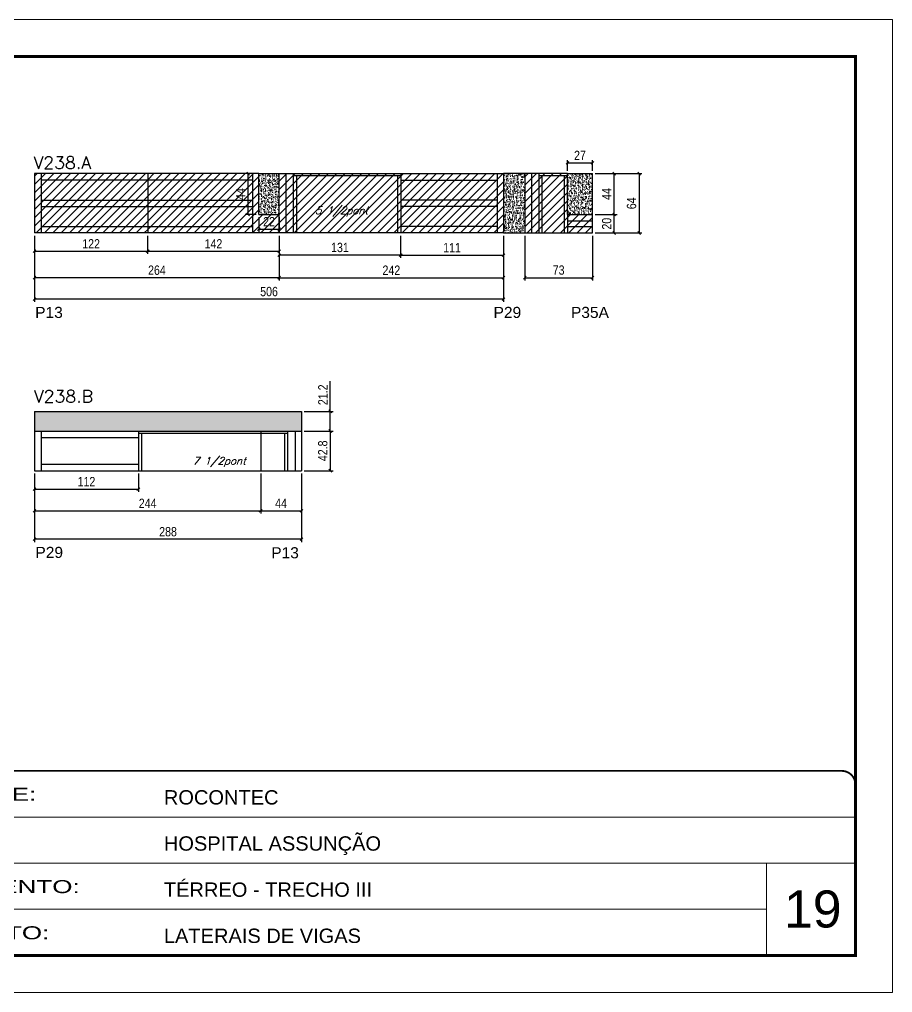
# Model space of a CAD drawing. Extents: x 137137 to 143418, y 10464 to 34486.
# Drawn here: x 140864 to 141806, y 28841 to 29891 of the extents above; entities that cross this region are included whole.
import ezdxf

# ---------------------------------------------------------------- set-up
doc = ezdxf.new("R2010")
doc.units = 0
doc.linetypes.add('CONTINUO', pattern=[0])
doc.linetypes.add('DASHED', pattern=[0.75, 0.5, -0.25])
for name, color, linetype in [('5', 5, 'Continuous'), ('COTA', 241, 'Continuous'), ('Painéis', 200, 'Continuous'), ('SARR_2.2x7', 40, 'Continuous'), ('SARR_3.5x7', 81, 'Continuous'), ('texto', 7, 'Continuous')]:
    doc.layers.add(name, color=color, linetype=linetype)
for name, color, linetype, lineweight in [('CARIMBO', 255, 'Continuous', 9), ('Folhas', 255, 'Continuous', 9), ('Hachura', 251, 'Continuous', 9), ('SARRAFO DE PRESSAO', 251, 'DASHED', 9), ('Texto Seção', 7, 'Continuous', 15)]:
    doc.layers.add(name, color=color, linetype=linetype, lineweight=lineweight)
doc.styles.add('ARIAL', font='arial.ttf')
doc.styles.add('COTA TECNICA', font='techl___.ttf', dxfattribs={"height": 10})
doc.styles.add('REGUA-120', font='ROMANS.shx', dxfattribs={"height": 15})
doc.styles.add('Romans', font='romans.shx')
doc.styles.get("Standard").update_dxf_attribs({"font": 'arial.ttf'})
doc.styles.add('Tecnologia', font='')
doc.styles.get('Tecnologia').set_extended_font_data('Forgotten Futurist')
doc.dimstyles.new('PAINEL', dxfattribs={"dimtxt": 10, "dimasz": 3, "dimexe": 3, "dimexo": 3, "dimgap": 3, "dimtad": 1, "dimdec": 1, "dimzin": 12, "dimdsep": 46, "dimtxsty": 'COTA TECNICA', "dimblk1": 'OBLIQUE', "dimblk2": 'OBLIQUE', "dimsah": 1, "dimcen": 0.9, "dimclrd": 4, "dimclre": 4, "dimclrt": 240, "dimadec": 1, "dimazin": 3, "dimtfac": 1, "dimtdec": 1, "dimtmove": 0, "dimatfit": 3, "dimfxl": 1, "dimtolj": 1, "dimtzin": 12, "dimarcsym": 0})
pattern_1 = [(50, (7414.4093, -1385.253), (5.46554007, -0.47817257), [0.5715, -6.2865]), (355, (7414.4093, -1385.253), (-1.05730264, 5.73170536), [0.4572, -5.02921753]), (100.4514447, (7414.865, -1385.293), (4.40823741, 5.25353256), [0.48570026, -5.34270734]), (46.1842, (7414.409, -1383.729), (8.13237123, -1.26126984), [0.85725, -9.42975]), (96.6355576, (7415.087, -1383.834), (7.122124, 7.42278374), [0.7285507, -8.01406824]), (351.184151, (7414.409, -1383.729), (7.122124, 7.42278374), [0.685799, -7.54379196]), (21, (7415.1713, -1384.11), (4.54843174, -3.06795595), [0.5715, -6.2865]), (326, (7415.1713, -1384.11), (1.85406085, 5.52563898), [0.4572, -5.0292]), (71.451445, (7415.5504, -1384.3657), (6.40249258, 2.45768307), [0.48570026, -5.34269813]), (37.5, (7414.4093, -1385.253), (0.092658098, 2.536651166), [0, -4.96824, 0, -5.1054, 0, -5.04825]), (7.5, (7414.4093, -1385.253), (2.004589875, 3.005417245), [0, -2.91084, 0, -4.85394, 0, -1.92405]), (327.5, (7412.71, -1385.253), (4.067717855, -0.17186232), [0, -1.905, 0, -5.9436, 0, -7.8867]), (317.5, (7411.948, -1385.253), (4.44387544, 0.76279473), [0, -2.4765, 0, -3.94716, 0, -5.6007])]
pattern_2 = [(45, (-1598.5, -62.987), (-4.49012806, 4.49012806), [])]

# ---------------------------------------------------------------- blocks, each defined once
blk = doc.blocks.new('9999999999')
at = {"color": 30, "linetype": 'CONTINUO'}
for p, q in [((98564.6, 34379.6), (99584, 34379.6)), ((98564.6, 34329.8), (99488, 34329.8)), ((99584, 34329.8), (99488, 34329.8)), ((99488, 34329.8), (99488, 34230.2)), ((98564.6, 34280), (99488, 34280))]:
    blk.add_line(p, q, dxfattribs=at)
at = {"color": 30, "linetype": 'CONTINUO', "const_width": 2}
blk.add_lwpolyline([(99584, 34230.2), (99584, 34414.4, 0.414214), (99569, 34429.4), (98229, 34429.4, 0.414214), (98214, 34414.4), (98214, 34245.2, 0.414214), (98229, 34230.2), (99584, 34230.2)], format="xyb", dxfattribs=at)
at = {"layer": 'Folhas'}
blk.add_lwpolyline([(98139, 34190.2), (99624, 34190.2), (99624, 35240.2), (98139, 35240.2)], close=True, dxfattribs=at)
at = {"layer": 'Folhas', "color": 30, "const_width": 3}
blk.add_lwpolyline([(98214, 34230.2), (99584, 34230.2), (99584, 35200.2), (98214, 35200.2)], close=True, dxfattribs=at)
at = {"color": 7, "linetype": 'Continuous', "ltscale": 5, "style": 'ARIAL'}
for s, height, p in [('ROCONTEC', 15.48, (98837.7, 34393.1)), ('HOSPITAL ASSUNÇÃO', 15.483, (98837.7, 34343.3)), ('TÉRREO - TRECHO III', 15.483, (98837.7, 34293.5)), ('LATERAIS DE VIGAS', 15.483, (98837.7, 34243.7))]:
    blk.add_text(s, height=height, dxfattribs=at).set_placement(p)
at = {"layer": 'Folhas', "color": 7, "style": 'Tecnologia', "width": 1.5}
for s, p in [('CLIENTE:', (98573.7, 34397.2)), ('PAVIMENTO:', (98573.7, 34297.5)), ('PROJETO:', (98573.7, 34247.7))]:
    blk.add_text(s, height=14, dxfattribs=at).set_placement(p)
blk = doc.blocks.new('_Oblique')
at = {"color": 0, "linetype": 'ByBlock', "lineweight": -2}
blk.add_line((-0.5, -0.5), (0.5, 0.5), dxfattribs=at)
blk = doc.blocks.new('*D5658')
at = {"layer": 'COTA', "color": 4, "linetype": 'ByBlock', "lineweight": -2, "transparency": 16777216}
for p, q in [((140880, 29658.1), (140880, 29609.8)), ((141144, 29658.1), (141144, 29609.8)), ((141144, 29612.8), (140880, 29612.8))]:
    blk.add_line(p, q, dxfattribs=at)
at = {"layer": 'Defpoints', "color": 0, "linetype": 'ByBlock', "transparency": 16777216}
for p in [(140880, 29661.1), (141144, 29661.1), (140880, 29612.8)]:
    blk.add_point(p, dxfattribs=at)
at = {"layer": 'COTA', "color": 4, "linetype": 'ByBlock', "lineweight": -2, "transparency": 16777216, "xscale": 3, "yscale": 3, "zscale": 3, "rotation": 180}
blk.add_blockref('_Oblique', (140880, 29612.8), dxfattribs=at)
at = {"layer": 'COTA', "color": 4, "linetype": 'ByBlock', "lineweight": -2, "transparency": 16777216, "xscale": 3, "yscale": 3, "zscale": 3}
blk.add_blockref('_Oblique', (141144, 29612.8), dxfattribs=at)
at = {"layer": 'COTA', "color": 240, "linetype": 'ByBlock', "transparency": 16777216, "insert": (141012, 29620.9), "char_height": 10, "attachment_point": 5, "style": 'COTA TECNICA'}
blk.add_mtext('\\A1;264', dxfattribs=at)
blk = doc.blocks.new('*D5659')
at = {"layer": 'COTA', "color": 4, "linetype": 'ByBlock', "lineweight": -2, "transparency": 16777216}
for p, q in [((141144, 29658.1), (141144, 29609.8)), ((141386, 29658.1), (141386, 29609.8)), ((141144, 29612.8), (141386, 29612.8))]:
    blk.add_line(p, q, dxfattribs=at)
at = {"layer": 'Defpoints', "color": 0, "linetype": 'ByBlock', "transparency": 16777216}
for p in [(141144, 29661.1), (141386, 29661.1), (141386, 29612.8)]:
    blk.add_point(p, dxfattribs=at)
at = {"layer": 'COTA', "color": 4, "linetype": 'ByBlock', "lineweight": -2, "transparency": 16777216, "xscale": 3, "yscale": 3, "zscale": 3, "rotation": 180}
blk.add_blockref('_Oblique', (141144, 29612.8), dxfattribs=at)
at = {"layer": 'COTA', "color": 4, "linetype": 'ByBlock', "lineweight": -2, "transparency": 16777216, "xscale": 3, "yscale": 3, "zscale": 3}
blk.add_blockref('_Oblique', (141386, 29612.8), dxfattribs=at)
at = {"layer": 'COTA', "color": 240, "linetype": 'ByBlock', "transparency": 16777216, "insert": (141265, 29620.9), "char_height": 10, "attachment_point": 5, "style": 'COTA TECNICA'}
blk.add_mtext('\\A1;242', dxfattribs=at)
blk = doc.blocks.new('*D5660')
at = {"layer": 'COTA', "color": 4, "linetype": 'ByBlock', "lineweight": -2, "transparency": 16777216}
for p, q in [((141409, 29658.1), (141409, 29609.8)), ((141482, 29658.1), (141482, 29609.8)), ((141409, 29612.8), (141482, 29612.8))]:
    blk.add_line(p, q, dxfattribs=at)
at = {"layer": 'Defpoints', "color": 0, "linetype": 'ByBlock', "transparency": 16777216}
for p in [(141409, 29661.1), (141482, 29661.1), (141482, 29612.8)]:
    blk.add_point(p, dxfattribs=at)
at = {"layer": 'COTA', "color": 4, "linetype": 'ByBlock', "lineweight": -2, "transparency": 16777216, "xscale": 3, "yscale": 3, "zscale": 3, "rotation": 180}
blk.add_blockref('_Oblique', (141409, 29612.8), dxfattribs=at)
at = {"layer": 'COTA', "color": 4, "linetype": 'ByBlock', "lineweight": -2, "transparency": 16777216, "xscale": 3, "yscale": 3, "zscale": 3}
blk.add_blockref('_Oblique', (141482, 29612.8), dxfattribs=at)
at = {"layer": 'COTA', "color": 240, "linetype": 'ByBlock', "transparency": 16777216, "insert": (141445.5, 29621), "char_height": 10, "attachment_point": 5, "style": 'COTA TECNICA'}
blk.add_mtext('\\A1;73', dxfattribs=at)
blk = doc.blocks.new('*D5661')
at = {"layer": 'COTA', "color": 4, "linetype": 'ByBlock', "lineweight": -2, "transparency": 16777216}
for p, q in [((141485, 29681.1), (141508.5, 29681.1)), ((141505.5, 29661.1), (141505.5, 29681.1)), ((141485, 29661.1), (141508.5, 29661.1))]:
    blk.add_line(p, q, dxfattribs=at)
at = {"layer": 'Defpoints', "color": 0, "linetype": 'ByBlock', "transparency": 16777216}
for p in [(141482, 29681.1), (141505.5, 29681.1), (141482, 29661.1)]:
    blk.add_point(p, dxfattribs=at)
at = {"layer": 'COTA', "color": 4, "linetype": 'ByBlock', "lineweight": -2, "transparency": 16777216, "xscale": 3, "yscale": 3, "zscale": 3}
for p, rotation in [((141505.5, 29681.1), 90), ((141505.5, 29661.1), 270)]:
    blk.add_blockref('_Oblique', p, dxfattribs=dict(at, rotation=rotation))
at = {"layer": 'COTA', "color": 240, "linetype": 'ByBlock', "transparency": 16777216, "insert": (141497.4, 29671.1), "char_height": 10, "attachment_point": 5, "rotation": 90, "style": 'COTA TECNICA'}
blk.add_mtext('\\A1;20', dxfattribs=at)
blk = doc.blocks.new('*D5662')
at = {"layer": 'COTA', "color": 4, "linetype": 'ByBlock', "lineweight": -2, "transparency": 16777216}
for p, q in [((141455, 29728.1), (141455, 29739.8)), ((141455, 29736.8), (141482, 29736.8)), ((141482, 29728.1), (141482, 29739.8))]:
    blk.add_line(p, q, dxfattribs=at)
at = {"layer": 'Defpoints', "color": 0, "linetype": 'ByBlock', "transparency": 16777216}
for p in [(141482, 29736.8), (141455, 29725.1), (141482, 29725.1)]:
    blk.add_point(p, dxfattribs=at)
at = {"layer": 'COTA', "color": 4, "linetype": 'ByBlock', "lineweight": -2, "transparency": 16777216, "xscale": 3, "yscale": 3, "zscale": 3, "rotation": 180}
blk.add_blockref('_Oblique', (141455, 29736.8), dxfattribs=at)
at = {"layer": 'COTA', "color": 4, "linetype": 'ByBlock', "lineweight": -2, "transparency": 16777216, "xscale": 3, "yscale": 3, "zscale": 3}
blk.add_blockref('_Oblique', (141482, 29736.8), dxfattribs=at)
at = {"layer": 'COTA', "color": 240, "linetype": 'ByBlock', "transparency": 16777216, "insert": (141468.5, 29744.8), "char_height": 10, "attachment_point": 5, "style": 'COTA TECNICA'}
blk.add_mtext('\\A1;27', dxfattribs=at)
blk = doc.blocks.new('*D5663')
at = {"layer": 'COTA', "color": 4, "linetype": 'ByBlock', "lineweight": -2, "transparency": 16777216}
for p, q in [((141485, 29725.1), (141508.5, 29725.1)), ((141505.5, 29681.1), (141505.5, 29725.1)), ((141485, 29681.1), (141508.5, 29681.1))]:
    blk.add_line(p, q, dxfattribs=at)
at = {"layer": 'Defpoints', "color": 0, "linetype": 'ByBlock', "transparency": 16777216}
for p in [(141482, 29725.1), (141505.5, 29725.1), (141482, 29681.1)]:
    blk.add_point(p, dxfattribs=at)
at = {"layer": 'COTA', "color": 4, "linetype": 'ByBlock', "lineweight": -2, "transparency": 16777216, "xscale": 3, "yscale": 3, "zscale": 3}
for p, rotation in [((141505.5, 29725.1), 90), ((141505.5, 29681.1), 270)]:
    blk.add_blockref('_Oblique', p, dxfattribs=dict(at, rotation=rotation))
at = {"layer": 'COTA', "color": 240, "linetype": 'ByBlock', "transparency": 16777216, "insert": (141497.4, 29703.1), "char_height": 10, "attachment_point": 5, "rotation": 90, "style": 'COTA TECNICA'}
blk.add_mtext('\\A1;44', dxfattribs=at)
blk = doc.blocks.new('*D5664')
at = {"layer": 'COTA', "color": 4, "linetype": 'ByBlock', "lineweight": -2, "transparency": 16777216}
for p, q in [((141485, 29725.1), (141535.3, 29725.1)), ((141532.3, 29725.1), (141532.3, 29661.1)), ((141485, 29661.1), (141535.3, 29661.1))]:
    blk.add_line(p, q, dxfattribs=at)
at = {"layer": 'Defpoints', "color": 0, "linetype": 'ByBlock', "transparency": 16777216}
for p in [(141482, 29725.1), (141482, 29661.1), (141532.3, 29661.1)]:
    blk.add_point(p, dxfattribs=at)
at = {"layer": 'COTA', "color": 4, "linetype": 'ByBlock', "lineweight": -2, "transparency": 16777216, "xscale": 3, "yscale": 3, "zscale": 3}
for p, rotation in [((141532.3, 29725.1), 90), ((141532.3, 29661.1), 270)]:
    blk.add_blockref('_Oblique', p, dxfattribs=dict(at, rotation=rotation))
at = {"layer": 'COTA', "color": 240, "linetype": 'ByBlock', "transparency": 16777216, "insert": (141524.2, 29693.1), "char_height": 10, "attachment_point": 5, "rotation": 90, "style": 'COTA TECNICA'}
blk.add_mtext('\\A1;64', dxfattribs=at)
blk = doc.blocks.new('*D5875')
at = {"layer": 'COTA', "color": 4, "linetype": 'ByBlock', "lineweight": -2, "transparency": 16777216}
for p, q in [((140880, 29658.1), (140880, 29638.4)), ((141002, 29658.1), (141002, 29638.4)), ((140880, 29641.4), (141002, 29641.4))]:
    blk.add_line(p, q, dxfattribs=at)
at = {"layer": 'Defpoints', "color": 0, "linetype": 'ByBlock', "transparency": 16777216}
for p in [(140880, 29661.1), (141002, 29661.1), (141002, 29641.4)]:
    blk.add_point(p, dxfattribs=at)
at = {"layer": 'COTA', "color": 4, "linetype": 'ByBlock', "lineweight": -2, "transparency": 16777216, "xscale": 3, "yscale": 3, "zscale": 3, "rotation": 180}
blk.add_blockref('_Oblique', (140880, 29641.4), dxfattribs=at)
at = {"layer": 'COTA', "color": 4, "linetype": 'ByBlock', "lineweight": -2, "transparency": 16777216, "xscale": 3, "yscale": 3, "zscale": 3}
blk.add_blockref('_Oblique', (141002, 29641.4), dxfattribs=at)
at = {"layer": 'COTA', "color": 240, "linetype": 'ByBlock', "transparency": 16777216, "insert": (140941, 29649.4), "char_height": 10, "attachment_point": 5, "style": 'COTA TECNICA'}
blk.add_mtext('\\A1;122', dxfattribs=at)
blk = doc.blocks.new('*D5876')
at = {"layer": 'COTA', "color": 4, "linetype": 'ByBlock', "lineweight": -2, "transparency": 16777216}
for p, q in [((141002, 29658.1), (141002, 29638.4)), ((141144, 29658.1), (141144, 29638.4)), ((141002, 29641.4), (141144, 29641.4))]:
    blk.add_line(p, q, dxfattribs=at)
at = {"layer": 'Defpoints', "color": 0, "linetype": 'ByBlock', "transparency": 16777216}
for p in [(141002, 29661.1), (141144, 29661.1), (141144, 29641.4)]:
    blk.add_point(p, dxfattribs=at)
at = {"layer": 'COTA', "color": 4, "linetype": 'ByBlock', "lineweight": -2, "transparency": 16777216, "xscale": 3, "yscale": 3, "zscale": 3, "rotation": 180}
blk.add_blockref('_Oblique', (141002, 29641.4), dxfattribs=at)
at = {"layer": 'COTA', "color": 4, "linetype": 'ByBlock', "lineweight": -2, "transparency": 16777216, "xscale": 3, "yscale": 3, "zscale": 3}
blk.add_blockref('_Oblique', (141144, 29641.4), dxfattribs=at)
at = {"layer": 'COTA', "color": 240, "linetype": 'ByBlock', "transparency": 16777216, "insert": (141073, 29649.4), "char_height": 10, "attachment_point": 5, "style": 'COTA TECNICA'}
blk.add_mtext('\\A1;142', dxfattribs=at)
blk = doc.blocks.new('*D5877')
at = {"layer": 'COTA', "color": 4, "linetype": 'ByBlock', "lineweight": -2, "transparency": 16777216}
for p, q in [((141275, 29658.1), (141275, 29634.2)), ((141386, 29658.1), (141386, 29634.2)), ((141275, 29637.2), (141386, 29637.2))]:
    blk.add_line(p, q, dxfattribs=at)
at = {"layer": 'Defpoints', "color": 0, "linetype": 'ByBlock', "transparency": 16777216}
for p in [(141275, 29661.1), (141386, 29661.1), (141386, 29637.2)]:
    blk.add_point(p, dxfattribs=at)
at = {"layer": 'COTA', "color": 4, "linetype": 'ByBlock', "lineweight": -2, "transparency": 16777216, "xscale": 3, "yscale": 3, "zscale": 3, "rotation": 180}
blk.add_blockref('_Oblique', (141275, 29637.2), dxfattribs=at)
at = {"layer": 'COTA', "color": 4, "linetype": 'ByBlock', "lineweight": -2, "transparency": 16777216, "xscale": 3, "yscale": 3, "zscale": 3}
blk.add_blockref('_Oblique', (141386, 29637.2), dxfattribs=at)
at = {"layer": 'COTA', "color": 240, "linetype": 'ByBlock', "transparency": 16777216, "insert": (141330.5, 29645.3), "char_height": 10, "attachment_point": 5, "style": 'COTA TECNICA'}
blk.add_mtext('\\A1;111', dxfattribs=at)
blk = doc.blocks.new('*D5878')
at = {"layer": 'COTA', "color": 4, "linetype": 'ByBlock', "lineweight": -2, "transparency": 16777216}
for p, q in [((141144, 29658.1), (141144, 29634.2)), ((141275, 29658.1), (141275, 29634.2)), ((141275, 29637.2), (141144, 29637.2))]:
    blk.add_line(p, q, dxfattribs=at)
at = {"layer": 'Defpoints', "color": 0, "linetype": 'ByBlock', "transparency": 16777216}
for p in [(141144, 29661.1), (141275, 29661.1), (141144, 29637.2)]:
    blk.add_point(p, dxfattribs=at)
at = {"layer": 'COTA', "color": 4, "linetype": 'ByBlock', "lineweight": -2, "transparency": 16777216, "xscale": 3, "yscale": 3, "zscale": 3, "rotation": 180}
blk.add_blockref('_Oblique', (141144, 29637.2), dxfattribs=at)
at = {"layer": 'COTA', "color": 4, "linetype": 'ByBlock', "lineweight": -2, "transparency": 16777216, "xscale": 3, "yscale": 3, "zscale": 3}
blk.add_blockref('_Oblique', (141275, 29637.2), dxfattribs=at)
at = {"layer": 'COTA', "color": 240, "linetype": 'ByBlock', "transparency": 16777216, "insert": (141209.5, 29645.4), "char_height": 10, "attachment_point": 5, "style": 'COTA TECNICA'}
blk.add_mtext('\\A1;131', dxfattribs=at)
blk = doc.blocks.new('*D6136')
at = {"layer": 'COTA', "color": 4, "linetype": 'ByBlock', "lineweight": -2, "transparency": 16777216}
for p, q in [((141122, 29678.1), (141122, 29662.3)), ((141144, 29678.1), (141144, 29662.3)), ((141122, 29665.3), (141144, 29665.3))]:
    blk.add_line(p, q, dxfattribs=at)
at = {"layer": 'Defpoints', "color": 0, "linetype": 'ByBlock', "transparency": 16777216}
for p in [(141122, 29681.1), (141144, 29681.1), (141144, 29665.3)]:
    blk.add_point(p, dxfattribs=at)
at = {"layer": 'COTA', "color": 4, "linetype": 'ByBlock', "lineweight": -2, "transparency": 16777216, "xscale": 3, "yscale": 3, "zscale": 3, "rotation": 180}
blk.add_blockref('_Oblique', (141122, 29665.3), dxfattribs=at)
at = {"layer": 'COTA', "color": 4, "linetype": 'ByBlock', "lineweight": -2, "transparency": 16777216, "xscale": 3, "yscale": 3, "zscale": 3}
blk.add_blockref('_Oblique', (141144, 29665.3), dxfattribs=at)
at = {"layer": 'COTA', "color": 240, "linetype": 'ByBlock', "transparency": 16777216, "insert": (141133, 29673.3), "char_height": 10, "attachment_point": 5, "style": 'COTA TECNICA'}
blk.add_mtext('\\A1;22', dxfattribs=at)
blk = doc.blocks.new('*D6137')
at = {"layer": 'COTA', "color": 4, "linetype": 'ByBlock', "lineweight": -2, "transparency": 16777216}
for p, q in [((141119, 29725.1), (141107.4, 29725.1)), ((141110.4, 29681.1), (141110.4, 29725.1)), ((141119, 29681.1), (141107.4, 29681.1))]:
    blk.add_line(p, q, dxfattribs=at)
at = {"layer": 'Defpoints', "color": 0, "linetype": 'ByBlock', "transparency": 16777216}
for p in [(141110.4, 29725.1), (141122, 29725.1), (141122, 29681.1)]:
    blk.add_point(p, dxfattribs=at)
at = {"layer": 'COTA', "color": 4, "linetype": 'ByBlock', "lineweight": -2, "transparency": 16777216, "xscale": 3, "yscale": 3, "zscale": 3}
for p, rotation in [((141110.4, 29725.1), 90), ((141110.4, 29681.1), 270)]:
    blk.add_blockref('_Oblique', p, dxfattribs=dict(at, rotation=rotation))
at = {"layer": 'COTA', "color": 240, "linetype": 'ByBlock', "transparency": 16777216, "insert": (141102.3, 29703.1), "char_height": 10, "attachment_point": 5, "rotation": 90, "style": 'COTA TECNICA'}
blk.add_mtext('\\A1;44', dxfattribs=at)
blk = doc.blocks.new('*D6237')
at = {"layer": 'COTA', "color": 4, "lineweight": -2, "transparency": 16777216}
for p, q in [((140880, 29401.6), (140880, 29327.6)), ((141168, 29401.6), (141168, 29327.6)), ((141168, 29330.6), (140880, 29330.6))]:
    blk.add_line(p, q, dxfattribs=at)
at = {"layer": 'Defpoints', "color": 0, "transparency": 16777216}
for p in [(140880, 29404.6), (141168, 29404.6), (140880, 29330.6)]:
    blk.add_point(p, dxfattribs=at)
at = {"layer": 'COTA', "color": 4, "lineweight": -2, "transparency": 16777216, "xscale": 3, "yscale": 3, "zscale": 3, "rotation": 180}
blk.add_blockref('_Oblique', (140880, 29330.6), dxfattribs=at)
at = {"layer": 'COTA', "color": 4, "lineweight": -2, "transparency": 16777216, "xscale": 3, "yscale": 3, "zscale": 3}
blk.add_blockref('_Oblique', (141168, 29330.6), dxfattribs=at)
at = {"layer": 'COTA', "color": 240, "transparency": 16777216, "insert": (141024, 29338.7), "char_height": 10, "attachment_point": 5, "style": 'COTA TECNICA'}
blk.add_mtext('\\A1;288', dxfattribs=at)
blk = doc.blocks.new('*D6238')
at = {"layer": 'COTA', "color": 4, "lineweight": -2, "transparency": 16777216}
for p, q in [((140880, 29401.6), (140880, 29358.3)), ((141124, 29401.6), (141124, 29358.3)), ((140880, 29361.3), (141124, 29361.3))]:
    blk.add_line(p, q, dxfattribs=at)
at = {"layer": 'Defpoints', "color": 0, "transparency": 16777216}
for p in [(140880, 29404.6), (141124, 29404.6), (141124, 29361.3)]:
    blk.add_point(p, dxfattribs=at)
at = {"layer": 'COTA', "color": 4, "lineweight": -2, "transparency": 16777216, "xscale": 3, "yscale": 3, "zscale": 3, "rotation": 180}
blk.add_blockref('_Oblique', (140880, 29361.3), dxfattribs=at)
at = {"layer": 'COTA', "color": 4, "lineweight": -2, "transparency": 16777216, "xscale": 3, "yscale": 3, "zscale": 3}
blk.add_blockref('_Oblique', (141124, 29361.3), dxfattribs=at)
at = {"layer": 'COTA', "color": 240, "transparency": 16777216, "insert": (141002, 29369.4), "char_height": 10, "attachment_point": 5, "style": 'COTA TECNICA'}
blk.add_mtext('\\A1;244', dxfattribs=at)
blk = doc.blocks.new('*D6239')
at = {"layer": 'COTA', "color": 4, "lineweight": -2, "transparency": 16777216}
for p, q in [((141124, 29401.6), (141124, 29358.3)), ((141168, 29401.6), (141168, 29358.3)), ((141124, 29361.3), (141168, 29361.3))]:
    blk.add_line(p, q, dxfattribs=at)
at = {"layer": 'Defpoints', "color": 0, "transparency": 16777216}
for p in [(141124, 29404.6), (141168, 29404.6), (141168, 29361.3)]:
    blk.add_point(p, dxfattribs=at)
at = {"layer": 'COTA', "color": 4, "lineweight": -2, "transparency": 16777216, "xscale": 3, "yscale": 3, "zscale": 3, "rotation": 180}
blk.add_blockref('_Oblique', (141124, 29361.3), dxfattribs=at)
at = {"layer": 'COTA', "color": 4, "lineweight": -2, "transparency": 16777216, "xscale": 3, "yscale": 3, "zscale": 3}
blk.add_blockref('_Oblique', (141168, 29361.3), dxfattribs=at)
at = {"layer": 'COTA', "color": 240, "transparency": 16777216, "insert": (141146, 29369.4), "char_height": 10, "attachment_point": 5, "style": 'COTA TECNICA'}
blk.add_mtext('\\A1;44', dxfattribs=at)
blk = doc.blocks.new('*D6240')
at = {"layer": 'COTA', "color": 4, "lineweight": -2, "transparency": 16777216}
for p, q in [((141171, 29447.4), (141202.1, 29447.4)), ((141199.1, 29447.4), (141199.1, 29404.6)), ((141171, 29404.6), (141202.1, 29404.6))]:
    blk.add_line(p, q, dxfattribs=at)
at = {"layer": 'Defpoints', "color": 0, "transparency": 16777216}
for p in [(141168, 29447.4), (141168, 29404.6), (141199.1, 29404.6)]:
    blk.add_point(p, dxfattribs=at)
at = {"layer": 'COTA', "color": 4, "lineweight": -2, "transparency": 16777216, "xscale": 3, "yscale": 3, "zscale": 3}
for p, rotation in [((141199.1, 29447.4), 90), ((141199.1, 29404.6), 270)]:
    blk.add_blockref('_Oblique', p, dxfattribs=dict(at, rotation=rotation))
at = {"layer": 'COTA', "color": 240, "transparency": 16777216, "insert": (141191, 29426), "char_height": 10, "attachment_point": 5, "rotation": 90, "style": 'COTA TECNICA'}
blk.add_mtext('\\A1;42.8', dxfattribs=at)
blk = doc.blocks.new('*D6241')
at = {"layer": 'COTA', "color": 4, "lineweight": -2, "transparency": 16777216}
for p, q in [((141199.1, 29468.6), (141199.1, 29501.3)), ((141171, 29468.6), (141202.1, 29468.6)), ((141199.1, 29447.4), (141199.1, 29468.6)), ((141171, 29447.4), (141202.1, 29447.4))]:
    blk.add_line(p, q, dxfattribs=at)
at = {"layer": 'Defpoints', "color": 0, "transparency": 16777216}
for p in [(141168, 29468.6), (141199.1, 29468.6), (141168, 29447.4)]:
    blk.add_point(p, dxfattribs=at)
at = {"layer": 'COTA', "color": 4, "lineweight": -2, "transparency": 16777216, "xscale": 3, "yscale": 3, "zscale": 3}
for p, rotation in [((141199.1, 29468.6), 90), ((141199.1, 29447.4), 270)]:
    blk.add_blockref('_Oblique', p, dxfattribs=dict(at, rotation=rotation))
at = {"layer": 'COTA', "color": 240, "transparency": 16777216, "insert": (141191.1, 29486.5), "char_height": 10, "attachment_point": 5, "rotation": 90, "style": 'COTA TECNICA'}
blk.add_mtext('\\A1;21.2', dxfattribs=at)
blk = doc.blocks.new('*D6242')
at = {"layer": 'COTA', "color": 4, "lineweight": -2, "transparency": 16777216}
for p, q in [((140880, 29401.6), (140880, 29381.7)), ((140992, 29401.6), (140992, 29381.7)), ((140880, 29384.7), (140992, 29384.7))]:
    blk.add_line(p, q, dxfattribs=at)
at = {"layer": 'Defpoints', "color": 0, "transparency": 16777216}
for p in [(140880, 29404.6), (140992, 29404.6), (140992, 29384.7)]:
    blk.add_point(p, dxfattribs=at)
at = {"layer": 'COTA', "color": 4, "lineweight": -2, "transparency": 16777216, "xscale": 3, "yscale": 3, "zscale": 3, "rotation": 180}
blk.add_blockref('_Oblique', (140880, 29384.7), dxfattribs=at)
at = {"layer": 'COTA', "color": 4, "lineweight": -2, "transparency": 16777216, "xscale": 3, "yscale": 3, "zscale": 3}
blk.add_blockref('_Oblique', (140992, 29384.7), dxfattribs=at)
at = {"layer": 'COTA', "color": 240, "transparency": 16777216, "insert": (140936, 29392.8), "char_height": 10, "attachment_point": 5, "style": 'COTA TECNICA'}
blk.add_mtext('\\A1;112', dxfattribs=at)
blk = doc.blocks.new('*D6309')
at = {"layer": 'Defpoints', "color": 0, "ltscale": 25, "transparency": 16777216}
for p in [(140880, 29661.1), (141386, 29661.1), (140880, 29589.7)]:
    blk.add_point(p, dxfattribs=at)
at = {"layer": 'Painéis', "color": 4, "lineweight": -2, "ltscale": 25, "transparency": 16777216}
for p, q in [((140880, 29658.1), (140880, 29586.7)), ((141386, 29658.1), (141386, 29586.7)), ((141386, 29589.7), (140880, 29589.7))]:
    blk.add_line(p, q, dxfattribs=at)
at = {"layer": 'Painéis', "color": 4, "lineweight": -2, "ltscale": 25, "transparency": 16777216, "xscale": 3, "yscale": 3, "zscale": 3, "rotation": 180}
blk.add_blockref('_Oblique', (140880, 29589.7), dxfattribs=at)
at = {"layer": 'Painéis', "color": 4, "lineweight": -2, "ltscale": 25, "transparency": 16777216, "xscale": 3, "yscale": 3, "zscale": 3}
blk.add_blockref('_Oblique', (141386, 29589.7), dxfattribs=at)
at = {"layer": 'Painéis', "color": 240, "ltscale": 25, "transparency": 16777216, "insert": (141133, 29597.8), "char_height": 10, "attachment_point": 5, "style": 'COTA TECNICA'}
blk.add_mtext('\\A1;506', dxfattribs=at)

msp = doc.modelspace()

# ---------------------------------------------------------------- hatches: boundary and pattern name
at = {"layer": 'COTA', "linetype": 'ByBlock'}
h = msp.add_hatch(dxfattribs=at)
h.set_pattern_fill('AR-CONC', color=256, scale=0.03)
h.set_pattern_definition(pattern_1)
h.paths.add_polyline_path([(141122.04, 29681.1), (141144.04, 29681.1), (141144.04, 29725.1), (141122.04, 29725.1)])
h = msp.add_hatch(dxfattribs=at)
h.set_pattern_fill('AR-CONC', color=256, scale=0.03)
h.set_pattern_definition(pattern_1)
h.paths.add_polyline_path([(141386.04, 29661.1), (141409.04, 29661.1), (141409.04, 29725.1), (141386.04, 29725.1)])
h = msp.add_hatch(dxfattribs=at)
h.set_pattern_fill('AR-CONC', color=256, scale=0.03)
h.set_pattern_definition(pattern_1)
h.paths.add_polyline_path([(141482.04, 29725.1), (141455.04, 29725.1), (141455.04, 29681.1), (141482.04, 29681.1)])
h = msp.add_hatch(dxfattribs=at)
h.set_pattern_fill('AR-CONC', color=256, scale=0.03)
h.set_pattern_definition([(50, (3037.0647, 1221.325), (5.46554007, -0.47817257), [0.5715, -6.2865]), (355, (3037.0647, 1221.325), (-1.05730264, 5.73170536), [0.4572, -5.02921753]), (100.4514447, (3037.52, 1221.285), (4.40823741, 5.25353256), [0.48570026, -5.34270734]), (46.1842, (3037.0647, 1222.849), (8.13237123, -1.26126984), [0.85725, -9.42975]), (96.6355576, (3037.742, 1222.744), (7.122124, 7.42278374), [0.7285507, -8.01406824]), (351.184151, (3037.065, 1222.849), (7.122124, 7.42278374), [0.685799, -7.54379196]), (21, (3037.8267, 1222.468), (4.54843174, -3.06795595), [0.5715, -6.2865]), (326, (3037.8267, 1222.468), (1.85406085, 5.52563898), [0.4572, -5.0292]), (71.451445, (3038.2057, 1222.2123), (6.40249258, 2.45768307), [0.48570026, -5.34269813]), (37.5, (3037.0647, 1221.325), (0.092658098, 2.536651166), [0, -4.96824, 0, -5.1054, 0, -5.04825]), (7.5, (3037.0647, 1221.325), (2.004589875, 3.005417245), [0, -2.91084, 0, -4.85394, 0, -1.92405]), (327.5, (3035.3654, 1221.325), (4.067717855, -0.17186232), [0, -1.905, 0, -5.9436, 0, -7.8867]), (317.5, (3034.6034, 1221.325), (4.44387544, 0.76279473), [0, -2.4765, 0, -3.94716, 0, -5.6007])])
h.paths.add_polyline_path([(141168.04, 29447.39), (141168.04, 29468.59), (140880.04, 29468.59), (140880.04, 29447.39)])
at = {"layer": 'Hachura', "linetype": 'ByBlock'}
h = msp.add_hatch(dxfattribs=at)
h.set_pattern_fill('ANSI31', color=256, scale=2)
h.set_pattern_definition(pattern_2)
h.paths.add_polyline_path([(140880.04, 29725.1), (140880.04, 29661.1), (141002.04, 29661.1), (141002.04, 29725.1)])
h = msp.add_hatch(dxfattribs=at)
h.set_pattern_fill('ANSI31', color=256, scale=2)
h.set_pattern_definition(pattern_2)
h.paths.add_polyline_path([(141144.04, 29661.1), (141144.04, 29681.1), (141122.04, 29681.1), (141122.04, 29725.1), (141002.04, 29725.1), (141002.04, 29661.1)])
h.paths.add_polyline_path([(141122.81, 29663.38), (141143.77, 29663.38), (141143.77, 29683.96), (141122.81, 29683.96)], flags=24)
h.paths.add_polyline_path([(141112.15, 29692.32), (141112.15, 29714.51), (141091.56, 29714.51), (141091.56, 29692.32)], flags=24)
h = msp.add_hatch(dxfattribs=at)
h.set_pattern_fill('ANSI31', color=256, scale=2)
h.set_pattern_definition(pattern_2)
h.paths.add_polyline_path([(141386.04, 29661.1), (141386.04, 29725.1), (141144.04, 29725.1), (141144.04, 29661.1)])
h.paths.add_polyline_path([(141174.98, 29676.18), (141242.6, 29676.18), (141248.1, 29692.15), (141180.48, 29692.15)], flags=24)
h = msp.add_hatch(dxfattribs=at)
h.set_pattern_fill('ANSI31', color=256, scale=2)
h.set_pattern_definition(pattern_2)
h.paths.add_polyline_path([(141455.04, 29725.1), (141409.04, 29725.1), (141409.04, 29661.1), (141482.04, 29661.1), (141482.04, 29681.1), (141455.04, 29681.1)])

# ---------------------------------------------------------------- linework, layer by layer
at = {"layer": 'COTA', "linetype": 'ByBlock'}
for p, q in [((141122.04, 29725.1), (141144.04, 29725.1)), ((141409.04, 29725.1), (141386.04, 29725.1)), ((141455.04, 29725.1), (141482.04, 29725.1)), ((141482.04, 29681.1), (141482.04, 29725.1)), ((141386.04, 29661.1), (141409.04, 29661.1)), ((140880.04, 29468.59), (141168.04, 29468.59)), ((140880.04, 29468.59), (140880.04, 29447.39)), ((141168.04, 29468.59), (141168.04, 29447.39))]:
    msp.add_line(p, q, dxfattribs=at)
at = {"layer": 'Painéis', "linetype": 'ByBlock'}
for p, q in [((140880.04, 29725.1), (140880.04, 29661.1)), ((141122.04, 29725.1), (140880.04, 29725.1)), ((141002.04, 29725.1), (141002.04, 29661.1)), ((141122.04, 29681.1), (141122.04, 29725.1)), ((141144.04, 29661.1), (141144.04, 29725.1)), ((141144.04, 29725.1), (141386.04, 29725.1)), ((141386.04, 29725.1), (141386.04, 29661.1)), ((141409.04, 29725.1), (141409.04, 29661.1)), ((141455.04, 29725.1), (141409.04, 29725.1)), ((141455.04, 29681.1), (141455.04, 29725.1)), ((141122.04, 29681.1), (141144.04, 29681.1)), ((141455.04, 29681.1), (141482.04, 29681.1)), ((141482.04, 29661.1), (141482.04, 29681.1)), ((141386.04, 29661.1), (140880.04, 29661.1)), ((141409.04, 29661.1), (141482.04, 29661.1))]:
    msp.add_line(p, q, dxfattribs=at)
at = {"layer": 'Painéis'}
for p, q in [((140880.04, 29447.39), (141168.04, 29447.39)), ((140880.04, 29447.39), (140880.04, 29404.59)), ((141124.04, 29447.39), (141124.04, 29404.59)), ((141168.04, 29447.39), (141168.04, 29404.59)), ((140880.04, 29404.59), (141168.04, 29404.59))]:
    msp.add_line(p, q, dxfattribs=at)
at = {"layer": 'SARR_2.2x7', "linetype": 'Continuous'}
for p, q in [((140887.04, 29725.1), (140887.04, 29661.1)), ((141115.04, 29718.1), (140887.04, 29718.1)), ((141115.04, 29725.1), (141115.04, 29661.1)), ((141151.04, 29725.1), (141151.04, 29661.1)), ((141275.04, 29722.9), (141159.04, 29722.9)), ((141275.04, 29718.1), (141379.04, 29718.1)), ((141379.04, 29725.1), (141379.04, 29661.1)), ((141416.04, 29725.1), (141416.04, 29661.1)), ((141455.04, 29722.9), (141424.04, 29722.9)), ((140887.04, 29696.6), (141115.04, 29696.6)), ((141379.04, 29696.6), (141275.04, 29696.6)), ((140887.04, 29689.6), (141115.04, 29689.6)), ((141379.04, 29689.6), (141275.04, 29689.6)), ((141455.04, 29674.1), (141482.04, 29674.1)), ((140887.04, 29668.1), (141115.04, 29668.1)), ((141379.04, 29668.1), (141275.04, 29668.1)), ((141455.04, 29668.1), (141482.04, 29668.1)), ((140887.04, 29447.39), (140887.04, 29404.59)), ((140992.04, 29445.19), (141153.04, 29445.19)), ((141161.04, 29447.39), (141161.04, 29404.59)), ((140887.04, 29440.39), (140992.04, 29440.39)), ((140887.04, 29411.59), (140992.04, 29411.59))]:
    msp.add_line(p, q, dxfattribs=at)
at = {"layer": 'SARR_3.5x7'}
for p, q in [((141159.04, 29725.1), (141159.04, 29661.1)), ((141162.54, 29722.9), (141162.54, 29661.1)), ((141271.54, 29722.9), (141271.54, 29661.1)), ((141275.04, 29725.1), (141275.04, 29661.1)), ((141424.04, 29725.1), (141424.04, 29661.1)), ((141427.54, 29722.9), (141427.54, 29661.1)), ((141451.54, 29722.9), (141451.54, 29661.1)), ((141455.04, 29681.1), (141455.04, 29661.1)), ((140992.04, 29447.39), (140992.04, 29404.59)), ((140995.54, 29445.19), (140995.54, 29404.59)), ((141149.54, 29445.19), (141149.54, 29404.59)), ((141153.04, 29447.39), (141153.04, 29404.59))]:
    msp.add_line(p, q, dxfattribs=at)

# ---------------------------------------------------------------- block references
at = {"layer": 'SARRAFO DE PRESSAO', "color": 6, "linetype": 'ByBlock'}
msp.add_blockref('9999999999', (42181.81, -5348.73), dxfattribs=at)

# ---------------------------------------------------------------- texts
at = {"layer": '5', "linetype": 'Continuous'}
for s, p in [('P13', (140880.66, 29569.38)), ('P29', (141375.27, 29569.38)), ('P35A', (141458.76, 29569.38)), ('P29', (140880.9, 29310.41)), ('P13', (141135.37, 29310.03))]:
    msp.add_text(s, height=12, rotation=359.99996, dxfattribs=at).set_placement(p)
at = {"layer": 'CARIMBO', "style": 'ARIAL'}
msp.add_text('19', height=40, dxfattribs=at).set_placement((141688.65, 28911.62))
at = {"layer": 'texto', "color": 2, "char_height": 8, "attachment_point": 5, "style": 'Romans'}
for s, insert in [('{\\Q19;\\C256;5 1/2pont}', (141211.35, 29684.16)), ('{\\Q19;\\C256;7 1/2pont}', (141079.32, 29413.92))]:
    msp.add_mtext(s, dxfattribs=dict(at, insert=insert))
at = {"layer": 'Texto Seção', "style": 'REGUA-120', "width": 1.05}
for s, p in [('V238.A', (140878.89, 29730.46)), ('V238.B', (140879.3, 29478.32))]:
    msp.add_text(s, height=13, dxfattribs=at).set_placement(p)

# ---------------------------------------------------------------- dimensions: what is measured, and where the dimension line sits
at = {"layer": 'COTA', "linetype": 'ByBlock'}
for base, p1, p2, picture, middle in [((141482.04, 29736.77), (141455.04, 29725.1), (141482.04, 29725.1), '*D5662', (141468.54, 29744.84)), ((141144.04, 29665.3), (141122.04, 29681.1), (141144.04, 29681.1), '*D6136', (141133.04, 29673.3)), ((140880.04, 29612.8), (141144.04, 29661.1), (140880.04, 29661.1), '*D5658', (141012.04, 29620.9)), ((141002.04, 29641.37), (140880.04, 29661.1), (141002.04, 29661.1), '*D5875', (140941.04, 29649.43)), ((141386.04, 29612.8), (141144.04, 29661.1), (141386.04, 29661.1), '*D5659', (141265.04, 29620.87)), ((141386.04, 29637.23), (141275.04, 29661.1), (141386.04, 29661.1), '*D5877', (141330.54, 29645.29)), ((141482.04, 29612.8), (141409.04, 29661.1), (141482.04, 29661.1), '*D5660', (141445.54, 29621.01))]:
    dim = msp.add_linear_dim(base=base, p1=p1, p2=p2, dimstyle='PAINEL', dxfattribs=at)
    dim.commit()
    dim.dimension.update_dxf_attribs({"geometry": picture, "text_midpoint": middle})
for base, p1, p2, picture, middle in [((141110.37, 29725.1), (141122.04, 29681.1), (141122.04, 29725.1), '*D6137', (141102.29, 29703.1)), ((141505.49, 29725.1), (141482.04, 29681.1), (141482.04, 29725.1), '*D5663', (141497.41, 29703.1)), ((141532.29, 29661.1), (141482.04, 29725.1), (141482.04, 29661.1), '*D5664', (141524.19, 29693.1))]:
    dim = msp.add_linear_dim(base=base, p1=p1, p2=p2, angle=90, dimstyle='PAINEL', dxfattribs=at)
    dim.commit()
    dim.dimension.update_dxf_attribs({"geometry": picture, "text_midpoint": middle})
dim = msp.add_linear_dim(base=(141505.49, 29681.1), p1=(141482.04, 29661.1), p2=(141482.04, 29681.1), angle=90, dimstyle='PAINEL', dxfattribs=at)
dim.commit()
dim.dimension.update_dxf_attribs({"geometry": '*D5661', "text_midpoint": (141505.49, 29671.1), "dimtype": 160})
for base, p1, picture, middle in [((141144.04, 29641.37), (141002.04, 29661.1), '*D5876', (141073.04, 29649.44)), ((141144.04, 29637.23), (141275.04, 29661.1), '*D5878', (141209.54, 29645.45))]:
    dim = msp.add_linear_dim(base=base, p1=p1, p2=(141144.04, 29661.1), dimstyle='PAINEL', override={"dimtmove": 1}, dxfattribs=at)
    dim.commit()
    dim.dimension.update_dxf_attribs({"geometry": picture, "text_midpoint": middle})
at = {"layer": 'COTA'}
for base, p2, picture, middle in [((141199.12, 29468.59), (141168.04, 29468.59), '*D6241', (141191.06, 29486.45)), ((141199.12, 29404.59), (141168.04, 29404.59), '*D6240', (141191.03, 29425.99))]:
    dim = msp.add_linear_dim(base=base, p1=(141168.04, 29447.39), p2=p2, angle=90, dimstyle='PAINEL', dxfattribs=at)
    dim.commit()
    dim.dimension.update_dxf_attribs({"geometry": picture, "text_midpoint": middle})
for base, p1, p2, picture, middle in [((140880.04, 29330.63), (141168.04, 29404.59), (140880.04, 29404.59), '*D6237', (141024.04, 29338.73)), ((141124.04, 29361.3), (140880.04, 29404.59), (141124.04, 29404.59), '*D6238', (141002.04, 29369.37)), ((140992.04, 29384.69), (140880.04, 29404.59), (140992.04, 29404.59), '*D6242', (140936.04, 29392.75))]:
    dim = msp.add_linear_dim(base=base, p1=p1, p2=p2, dimstyle='PAINEL', dxfattribs=at)
    dim.commit()
    dim.dimension.update_dxf_attribs({"geometry": picture, "text_midpoint": middle})
dim = msp.add_linear_dim(base=(141168.04, 29361.3), p1=(141124.04, 29404.59), p2=(141168.04, 29404.59), dimstyle='PAINEL', override={"dimtmove": 1}, dxfattribs=at)
dim.commit()
dim.dimension.update_dxf_attribs({"geometry": '*D6239', "text_midpoint": (141146.04, 29369.37)})
at = {"layer": 'Painéis', "ltscale": 25}
dim = msp.add_linear_dim(base=(140880.04, 29589.65), p1=(141386.04, 29661.1), p2=(140880.04, 29661.1), dimstyle='PAINEL', dxfattribs=at)
dim.commit()
dim.dimension.update_dxf_attribs({"geometry": '*D6309', "text_midpoint": (141133.04, 29597.76)})

doc.saveas('drawing.dxf')
